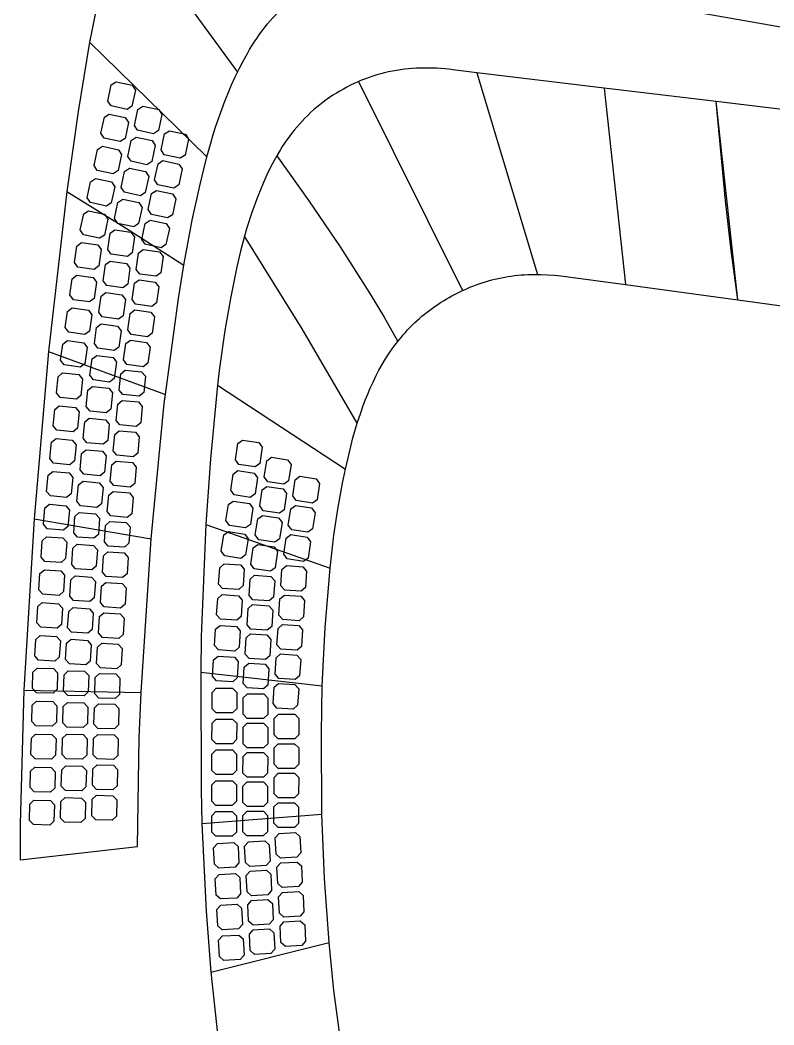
# Model space of a CAD drawing. Header units: millimetres. Extents: x 19106 to 24547, y 13072 to 17462.
# Drawn here: x 22928 to 23311, y 15179 to 15688 of the extents above; entities that cross this region are included whole.
import ezdxf

# ---------------------------------------------------------------- set-up
doc = ezdxf.new("R2010")
doc.units = ezdxf.units.MM
doc.header["$LTSCALE"] = 100
doc.header["$MEASUREMENT"] = 0
doc.layers.add('Default', color=7, linetype='Continuous')
doc.layers.add('PV CELL', color=1, linetype='Continuous')

msp = doc.modelspace()

# ---------------------------------------------------------------- linework, layer by layer
at = {"layer": 'Default'}
for points in [[(22979.19, 15743.21), (22974.8, 15728.39), (22972.14, 15718.36), (22969.75, 15708.27), (22964.63, 15682.86), (22963.55, 15677.12)], [(22979.19, 15743.21), (23038.59, 15661.99)], [(22979.19, 15743.21), (23038.59, 15661.99)], [(23038.59, 15661.99), (23039.35, 15663.54), (23041.39, 15667.52), (23043.56, 15671.44), (23044.69, 15673.37), (23045.86, 15675.28), (23047.07, 15677.16), (23048.31, 15679.02), (23049.59, 15680.86), (23050.91, 15682.67), (23052.27, 15684.45), (23053.66, 15686.19), (23055.1, 15687.91), (23056.59, 15689.59), (23058.11, 15691.23), (23059.67, 15692.83), (23060.7, 15693.84)], [(23272.54, 15692.2), (23358.48, 15677.16)], [(22963.55, 15677.12), (22957.66, 15641.97), (22951.97, 15601.42)], [(22963.55, 15677.12), (23023.07, 15619.01)], [(22963.55, 15677.12), (23023.07, 15619.01)], [(23023.07, 15619.01), (23024.98, 15625.95), (23026.26, 15630.24), (23027.61, 15634.51), (23029.05, 15638.75), (23030.56, 15642.96), (23032.16, 15647.14), (23033.83, 15651.29), (23035.58, 15655.42), (23037.41, 15659.5), (23038.59, 15661.99)], [(23160, 15661.51), (23147.78, 15663.13), (23145.74, 15663.37), (23141.66, 15663.75), (23139.62, 15663.88), (23137.57, 15663.97), (23135.52, 15664.02), (23133.47, 15664.03), (23131.42, 15664), (23129.38, 15663.92), (23127.33, 15663.79), (23125.29, 15663.62), (23123.25, 15663.41), (23121.22, 15663.14), (23119.19, 15662.83), (23117.18, 15662.46), (23115.17, 15662.05), (23113.17, 15661.59), (23111.19, 15661.08), (23109.22, 15660.52), (23107.26, 15659.91), (23105.32, 15659.25), (23103.4, 15658.55), (23101.49, 15657.8), (23100.01, 15657.18)], [(23160, 15661.51), (23190.78, 15559.37)], [(23160, 15661.51), (23190.78, 15559.37)], [(23224.62, 15653.77), (23160, 15661.51)], [(23100.01, 15657.18), (23097.73, 15656.16), (23095.88, 15655.28), (23094.06, 15654.35), (23092.25, 15653.38), (23090.47, 15652.37), (23088.71, 15651.32), (23086.97, 15650.23), (23085.27, 15649.09), (23083.59, 15647.92), (23081.94, 15646.7), (23080.32, 15645.44), (23078.74, 15644.14), (23077.18, 15642.81), (23075.66, 15641.43), (23074.18, 15640.02), (23072.73, 15638.57), (23071.31, 15637.09), (23069.93, 15635.57), (23068.59, 15634.03), (23067.28, 15632.45), (23066.01, 15630.84), (23064.78, 15629.2), (23063.58, 15627.54), (23062.42, 15625.86), (23061.29, 15624.15), (23060.19, 15622.41), (23058.47, 15619.54)], [(23100.01, 15657.18), (23152.74, 15551.19)], [(23100.01, 15657.18), (23152.74, 15551.19)], [(23224.62, 15653.77), (23235.39, 15554.16)], [(23224.62, 15653.77), (23235.39, 15554.16)], [(23281.39, 15646.98), (23224.62, 15653.77)], [(23292.37, 15546.41), (23288.97, 15571.49), (23286.08, 15596.61), (23281.39, 15646.98)], [(23292.33, 15546.41), (23281.39, 15646.98)], [(23369.55, 15636.4), (23281.39, 15646.98)], [(23011.3, 15564), (23015.54, 15586.79), (23019.38, 15604.28), (23023.07, 15619.01)], [(23058.47, 15619.54), (23057.1, 15617.1), (23055.2, 15613.47), (23053.41, 15609.78), (23051.73, 15606.05), (23050.14, 15602.27), (23048.64, 15598.45), (23045.85, 15590.75), (23043.32, 15582.95), (23042.07, 15578.72)], [(23058.47, 15619.54), (23074.82, 15596.64), (23090.58, 15573.4), (23105.64, 15549.7), (23112.87, 15537.63), (23119.88, 15525.4)], [(23058.47, 15619.54), (23074.82, 15596.64), (23090.58, 15573.4), (23105.64, 15549.7), (23112.87, 15537.63), (23119.88, 15525.4)], [(22951.97, 15601.42), (22942.71, 15520.29)], [(22951.97, 15601.42), (22981.8, 15582.98), (23011.3, 15564)], [(22951.97, 15601.42), (22981.8, 15582.98), (23011.3, 15564)], [(23042.07, 15578.72), (23040.03, 15571.1), (23038.17, 15563.12), (23034.94, 15547.05), (23032.16, 15530.89), (23029.33, 15510.59), (23028.44, 15503.18)], [(23099.31, 15483.84), (23071.37, 15531.69), (23042.07, 15578.72)], [(23099.31, 15483.84), (23071.37, 15531.69), (23042.07, 15578.72)], [(23001.97, 15498.5), (23008.57, 15547.11), (23011.3, 15564)], [(23152.74, 15551.19), (23154.81, 15552.11), (23156.43, 15552.8), (23157.98, 15553.42), (23159.55, 15554.02), (23161.13, 15554.58), (23162.72, 15555.12), (23164.32, 15555.62), (23165.93, 15556.09), (23167.55, 15556.53), (23169.17, 15556.94), (23170.8, 15557.32), (23172.45, 15557.66), (23174.09, 15557.98), (23175.75, 15558.26), (23177.4, 15558.51), (23179.07, 15558.72), (23180.73, 15558.91), (23182.4, 15559.06), (23184.07, 15559.19), (23185.75, 15559.28), (23187.42, 15559.34), (23189.1, 15559.37), (23190.78, 15559.37)], [(23190.78, 15559.37), (23192.46, 15559.35), (23195.81, 15559.21), (23199.15, 15558.96), (23202.49, 15558.62), (23235.39, 15554.16)], [(23119.88, 15525.4), (23121.52, 15527.42), (23122.6, 15528.7), (23123.71, 15529.95), (23124.85, 15531.19), (23126, 15532.4), (23127.18, 15533.59), (23128.39, 15534.76), (23129.61, 15535.9), (23130.86, 15537.02), (23132.13, 15538.12), (23133.42, 15539.19), (23134.73, 15540.23), (23136.06, 15541.25), (23137.42, 15542.25), (23138.78, 15543.21), (23140.17, 15544.15), (23141.58, 15545.07), (23143, 15545.96), (23144.43, 15546.82), (23145.88, 15547.66), (23147.35, 15548.48), (23150.33, 15550.02), (23152.74, 15551.19)], [(23235.39, 15554.16), (23292.37, 15546.41)], [(23292.33, 15546.41), (23398.48, 15531.93)], [(23099.31, 15483.84), (23101.05, 15489.21), (23102.17, 15492.37), (23103.35, 15495.51), (23104.59, 15498.63), (23105.91, 15501.71), (23107.3, 15504.76), (23108.77, 15507.77), (23110.32, 15510.75), (23111.95, 15513.67), (23113.68, 15516.55), (23115.5, 15519.37), (23117.41, 15522.12), (23118.46, 15523.55), (23119.88, 15525.4)], [(22942.71, 15520.29), (22935.4, 15435.46)], [(22942.71, 15520.29), (23001.97, 15498.5)], [(22942.71, 15520.29), (23001.97, 15498.5)], [(22994.7, 15425.23), (23001.42, 15493.87), (23001.97, 15498.5)], [(23028.44, 15503.18), (23024.78, 15465.74), (23022.47, 15432.56)], [(23028.44, 15503.18), (23093.31, 15460.62)], [(23028.44, 15503.18), (23093.31, 15460.62)], [(23093.31, 15460.62), (23095.46, 15469.89), (23097.14, 15476.38), (23099.31, 15483.84)], [(23085.53, 15410.31), (23087.44, 15427.07), (23089.41, 15440.33), (23091.83, 15453.53), (23093.31, 15460.62)], [(22935.4, 15435.46), (22930.22, 15348.49)], [(22935.4, 15435.46), (22994.7, 15425.23)], [(22935.4, 15435.46), (22994.7, 15425.23)], [(23022.47, 15432.56), (23020.2, 15375.7), (23019.87, 15357.68)], [(23022.47, 15432.56), (23085.53, 15410.31)], [(23022.47, 15432.56), (23085.53, 15410.31)], [(22989.67, 15347.3), (22994.7, 15425.23)], [(23081.57, 15350.61), (23083.01, 15380.34), (23085.53, 15410.31)], [(23019.87, 15357.68), (23081.57, 15350.61)], [(23019.87, 15357.68), (23081.57, 15350.61)], [(23019.87, 15357.68), (23020.07, 15297.83), (23020.5, 15280.85)], [(23081.38, 15285.58), (23081.08, 15326.73), (23081.57, 15350.61)], [(22930.22, 15348.49), (22928.37, 15280.46), (22928.27, 15262.35)], [(22930.22, 15348.49), (22989.67, 15347.3)], [(22930.22, 15348.49), (22989.67, 15347.3)], [(22987.75, 15269.18), (22988.73, 15324.28), (22989.67, 15347.3)], [(23020.5, 15280.85), (23081.38, 15285.58)], [(23020.5, 15280.85), (23081.38, 15285.58)], [(23084.97, 15220.48), (23082.65, 15252.99), (23081.38, 15285.58)], [(23020.5, 15280.85), (23022.64, 15236.41), (23025.07, 15205.49)], [(22928.27, 15262.35), (22987.75, 15269.18)], [(23025.07, 15205.49), (23084.97, 15220.48)], [(23025.07, 15205.49), (23084.97, 15220.48)], [(23092.84, 15160.28), (23090.17, 15176.26), (23087.5, 15196.2), (23084.97, 15220.48)], [(23025.07, 15205.49), (23028.75, 15171.13), (23031.57, 15150.83), (23034.15, 15135.56)]]:
    msp.add_lwpolyline(points, dxfattribs=at)
at = {"layer": 'PV CELL'}
for points in [[(22985.14, 15655.29), (22986.75, 15652.8), (22985.01, 15644.68), (22982.52, 15643.07), (22974.41, 15644.81), (22972.79, 15647.3), (22974.53, 15655.42), (22977.02, 15657.03), (22985.14, 15655.29)], [(22998.63, 15642.94), (23000.24, 15640.45), (22998.51, 15632.33), (22996.01, 15630.72), (22987.9, 15632.45), (22986.28, 15634.95), (22988.02, 15643.06), (22990.51, 15644.68), (22998.63, 15642.94)], [(22981.64, 15638.95), (22983.25, 15636.45), (22981.51, 15628.34), (22979.02, 15626.72), (22970.91, 15628.46), (22969.29, 15630.95), (22971.03, 15639.07), (22973.52, 15640.68), (22981.64, 15638.95)], [(23012.09, 15630.46), (23013.71, 15627.97), (23011.97, 15619.85), (23009.48, 15618.24), (23001.36, 15619.98), (22999.75, 15622.47), (23001.48, 15630.59), (23003.98, 15632.2), (23012.09, 15630.46)], [(22995.26, 15627.21), (22996.87, 15624.71), (22995.14, 15616.6), (22992.64, 15614.98), (22984.53, 15616.72), (22982.91, 15619.21), (22984.65, 15627.33), (22987.14, 15628.94), (22995.26, 15627.21)], [(22978.14, 15622.6), (22979.75, 15620.1), (22978.02, 15611.99), (22975.52, 15610.37), (22967.41, 15612.11), (22965.79, 15614.61), (22967.53, 15622.72), (22970.02, 15624.34), (22978.14, 15622.6)], [(23008.86, 15615.34), (23010.47, 15612.85), (23008.73, 15604.74), (23006.24, 15603.12), (22998.12, 15604.86), (22996.51, 15607.35), (22998.25, 15615.47), (23000.74, 15617.08), (23008.86, 15615.34)], [(22991.89, 15611.47), (22993.51, 15608.98), (22991.77, 15600.86), (22989.28, 15599.25), (22981.16, 15600.99), (22979.55, 15603.48), (22981.28, 15611.6), (22983.78, 15613.21), (22991.89, 15611.47)], [(22974.64, 15606.25), (22976.25, 15603.76), (22974.52, 15595.64), (22972.02, 15594.03), (22963.91, 15595.76), (22962.29, 15598.26), (22964.03, 15606.37), (22966.52, 15607.99), (22974.64, 15606.25)], [(23005.62, 15600.23), (23007.23, 15597.73), (23005.5, 15589.62), (23003, 15588), (22994.89, 15589.74), (22993.27, 15592.23), (22995.01, 15600.35), (22997.5, 15601.96), (23005.62, 15600.23)], [(22988.52, 15595.74), (22990.14, 15593.24), (22988.4, 15585.13), (22985.91, 15583.51), (22977.79, 15585.25), (22976.18, 15587.74), (22977.92, 15595.86), (22980.41, 15597.47), (22988.52, 15595.74)], [(22971.14, 15589.9), (22972.75, 15587.41), (22971.02, 15579.29), (22968.52, 15577.68), (22960.41, 15579.42), (22958.79, 15581.91), (22960.53, 15590.02), (22963.02, 15591.64), (22971.14, 15589.9)], [(23002.39, 15585.11), (23004, 15582.62), (23002.26, 15574.5), (22999.77, 15572.89), (22991.65, 15574.62), (22990.04, 15577.12), (22991.78, 15585.23), (22994.27, 15586.85), (23002.39, 15585.11)], [(22984.49, 15580.85), (22986.28, 15578.48), (22985.11, 15570.26), (22982.73, 15568.48), (22974.52, 15569.65), (22972.73, 15572.02), (22973.9, 15580.24), (22976.28, 15582.02), (22984.49, 15580.85)], [(22967.62, 15574.29), (22969.41, 15571.91), (22968.24, 15563.7), (22965.86, 15561.91), (22957.64, 15563.08), (22955.86, 15565.46), (22957.03, 15573.68), (22959.41, 15575.46), (22967.62, 15574.29)], [(22998.99, 15570.75), (23000.78, 15568.38), (22999.61, 15560.16), (22997.23, 15558.38), (22989.01, 15559.55), (22987.23, 15561.92), (22988.4, 15570.14), (22990.78, 15571.92), (22998.99, 15570.75)], [(22982.23, 15564.92), (22984.01, 15562.55), (22982.84, 15554.33), (22980.46, 15552.55), (22972.25, 15553.72), (22970.46, 15556.09), (22971.63, 15564.31), (22974.01, 15566.09), (22982.23, 15564.92)], [(22965.27, 15557.74), (22967.05, 15555.36), (22965.88, 15547.15), (22963.5, 15545.36), (22955.29, 15546.53), (22953.5, 15548.91), (22954.67, 15557.13), (22957.05, 15558.91), (22965.27, 15557.74)], [(22996.81, 15555.45), (22998.6, 15553.07), (22997.43, 15544.86), (22995.05, 15543.07), (22986.83, 15544.24), (22985.05, 15546.62), (22986.22, 15554.84), (22988.6, 15556.62), (22996.81, 15555.45)], [(22979.96, 15548.99), (22981.74, 15546.62), (22980.57, 15538.4), (22978.19, 15536.62), (22969.98, 15537.79), (22968.19, 15540.16), (22969.36, 15548.38), (22971.74, 15550.16), (22979.96, 15548.99)], [(22962.91, 15541.19), (22964.69, 15538.81), (22963.52, 15530.59), (22961.15, 15528.81), (22952.93, 15529.98), (22951.15, 15532.36), (22952.32, 15540.57), (22954.69, 15542.36), (22962.91, 15541.19)], [(22994.63, 15540.14), (22996.42, 15537.77), (22995.25, 15529.55), (22992.87, 15527.77), (22984.65, 15528.94), (22982.87, 15531.31), (22984.04, 15539.53), (22986.42, 15541.31), (22994.63, 15540.14)], [(22977.69, 15533.06), (22979.47, 15530.69), (22978.3, 15522.47), (22975.93, 15520.69), (22967.71, 15521.86), (22965.93, 15524.23), (22967.1, 15532.45), (22969.47, 15534.23), (22977.69, 15533.06)], [(22960.55, 15524.64), (22962.33, 15522.26), (22961.16, 15514.04), (22958.79, 15512.26), (22950.57, 15513.43), (22948.79, 15515.81), (22949.96, 15524.02), (22952.33, 15525.81), (22960.55, 15524.64)], [(22992.45, 15524.84), (22994.24, 15522.46), (22993.07, 15514.25), (22990.69, 15512.46), (22982.47, 15513.63), (22980.69, 15516.01), (22981.86, 15524.23), (22984.24, 15526.01), (22992.45, 15524.84)], [(22975.42, 15517.13), (22977.2, 15514.76), (22976.03, 15506.54), (22973.66, 15504.76), (22965.44, 15505.93), (22963.66, 15508.3), (22964.83, 15516.52), (22967.2, 15518.3), (22975.42, 15517.13)], [(22958.06, 15508.55), (22959.94, 15506.25), (22959.12, 15497.99), (22956.82, 15496.11), (22948.56, 15496.93), (22946.68, 15499.22), (22947.5, 15507.48), (22949.8, 15509.37), (22958.06, 15508.55)], [(22989.91, 15510.02), (22991.8, 15507.73), (22990.98, 15499.47), (22988.68, 15497.58), (22980.42, 15498.4), (22978.54, 15500.7), (22979.36, 15508.96), (22981.65, 15510.84), (22989.91, 15510.02)], [(22973.23, 15501.64), (22975.11, 15499.34), (22974.29, 15491.08), (22971.99, 15489.2), (22963.73, 15490.02), (22961.85, 15492.32), (22962.67, 15500.58), (22964.97, 15502.46), (22973.23, 15501.64)], [(22988.39, 15494.64), (22990.27, 15492.34), (22989.45, 15484.08), (22987.15, 15482.2), (22978.89, 15483.02), (22977.01, 15485.32), (22977.83, 15493.58), (22980.13, 15495.46), (22988.39, 15494.64)], [(22956.41, 15491.91), (22958.29, 15489.61), (22957.47, 15481.35), (22955.17, 15479.47), (22946.91, 15480.29), (22945.03, 15482.59), (22945.85, 15490.85), (22948.15, 15492.73), (22956.41, 15491.91)], [(22971.64, 15485.63), (22973.52, 15483.33), (22972.7, 15475.07), (22970.4, 15473.19), (22962.14, 15474.01), (22960.26, 15476.31), (22961.08, 15484.57), (22963.38, 15486.45), (22971.64, 15485.63)], [(22986.86, 15479.26), (22988.74, 15476.96), (22987.92, 15468.7), (22985.63, 15466.82), (22977.37, 15467.64), (22975.49, 15469.93), (22976.3, 15478.19), (22978.6, 15480.08), (22986.86, 15479.26)], [(22954.76, 15475.27), (22956.64, 15472.98), (22955.82, 15464.72), (22953.52, 15462.83), (22945.26, 15463.65), (22943.38, 15465.95), (22944.2, 15474.21), (22946.5, 15476.09), (22954.76, 15475.27)], [(23039.25, 15462.97), (23037.5, 15465.37), (23038.77, 15473.57), (23041.16, 15475.33), (23049.36, 15474.06), (23051.12, 15471.66), (23049.85, 15463.46), (23047.45, 15461.71), (23039.25, 15462.97)], [(22970.05, 15469.62), (22971.93, 15467.32), (22971.11, 15459.06), (22968.82, 15457.18), (22960.56, 15458), (22958.67, 15460.29), (22959.49, 15468.55), (22961.79, 15470.44), (22970.05, 15469.62)], [(22985.33, 15463.87), (22987.22, 15461.57), (22986.4, 15453.32), (22984.1, 15451.43), (22975.84, 15452.25), (22973.96, 15454.55), (22974.78, 15462.81), (22977.08, 15464.69), (22985.33, 15463.87)], [(23053.86, 15454.22), (23052.11, 15456.62), (23053.38, 15464.82), (23055.77, 15466.58), (23063.98, 15465.31), (23065.73, 15462.91), (23064.46, 15454.71), (23062.07, 15452.95), (23053.86, 15454.22)], [(22953.11, 15458.64), (22954.99, 15456.34), (22954.17, 15448.08), (22951.87, 15446.2), (22943.61, 15447.02), (22941.73, 15449.31), (22942.55, 15457.57), (22944.85, 15459.46), (22953.11, 15458.64)], [(23036.86, 15447.52), (23035.11, 15449.91), (23036.37, 15458.11), (23038.77, 15459.87), (23046.97, 15458.6), (23048.73, 15456.2), (23047.46, 15448), (23045.06, 15446.25), (23036.86, 15447.52)], [(22968.46, 15453.6), (22970.34, 15451.31), (22969.52, 15443.05), (22967.23, 15441.17), (22958.97, 15441.98), (22957.09, 15444.28), (22957.9, 15452.54), (22960.2, 15454.42), (22968.46, 15453.6)], [(23068.34, 15444.6), (23066.59, 15447), (23067.85, 15455.2), (23070.25, 15456.95), (23078.45, 15455.68), (23080.21, 15453.29), (23078.94, 15445.09), (23076.54, 15443.33), (23068.34, 15444.6)], [(22983.81, 15448.49), (22985.69, 15446.19), (22984.87, 15437.93), (22982.57, 15436.05), (22974.32, 15436.87), (22972.43, 15439.17), (22973.25, 15447.42), (22975.55, 15449.31), (22983.81, 15448.49)], [(23051.59, 15439.5), (23049.83, 15441.9), (23051.1, 15450.1), (23053.5, 15451.86), (23061.7, 15450.59), (23063.45, 15448.19), (23062.19, 15439.99), (23059.79, 15438.24), (23051.59, 15439.5)], [(22951.45, 15442), (22953.34, 15439.7), (22952.52, 15431.44), (22950.22, 15429.56), (22941.96, 15430.38), (22940.08, 15432.68), (22940.9, 15440.94), (22943.2, 15442.82), (22951.45, 15442)], [(23034.47, 15432.06), (23032.71, 15434.45), (23033.98, 15442.66), (23036.38, 15444.41), (23044.58, 15443.14), (23046.34, 15440.75), (23045.07, 15432.54), (23042.67, 15430.79), (23034.47, 15432.06)], [(23066.05, 15429.8), (23064.3, 15432.2), (23065.57, 15440.4), (23067.96, 15442.16), (23076.16, 15440.89), (23077.92, 15438.49), (23076.65, 15430.29), (23074.25, 15428.54), (23066.05, 15429.8)], [(22966.55, 15437.98), (22968.51, 15435.75), (22967.98, 15427.46), (22965.75, 15425.5), (22957.46, 15426.04), (22955.5, 15428.27), (22956.04, 15436.55), (22958.27, 15438.51), (22966.55, 15437.98)], [(23049.31, 15424.79), (23047.56, 15427.18), (23048.82, 15435.39), (23051.22, 15437.14), (23059.42, 15435.87), (23061.18, 15433.48), (23059.91, 15425.27), (23057.51, 15423.52), (23049.31, 15424.79)], [(22982.07, 15433.48), (22984.03, 15431.25), (22983.5, 15422.97), (22981.27, 15421.01), (22972.98, 15421.54), (22971.02, 15423.77), (22971.56, 15432.05), (22973.79, 15434.02), (22982.07, 15433.48)], [(23032.08, 15416.6), (23030.32, 15418.99), (23031.59, 15427.2), (23033.99, 15428.95), (23042.19, 15427.68), (23043.95, 15425.29), (23042.68, 15417.08), (23040.28, 15415.33), (23032.08, 15416.6)], [(23063.76, 15415.01), (23062.01, 15417.4), (23063.28, 15425.61), (23065.67, 15427.36), (23073.88, 15426.09), (23075.63, 15423.7), (23074.36, 15415.49), (23071.97, 15413.74), (23063.76, 15415.01)], [(22949.95, 15425.71), (22951.91, 15423.48), (22951.37, 15415.2), (22949.14, 15413.24), (22940.86, 15413.77), (22938.9, 15416), (22939.43, 15424.28), (22941.67, 15426.24), (22949.95, 15425.71)], [(22965.51, 15421.92), (22967.47, 15419.69), (22966.94, 15411.41), (22964.71, 15409.45), (22956.43, 15409.98), (22954.47, 15412.21), (22955, 15420.49), (22957.23, 15422.45), (22965.51, 15421.92)], [(23047.03, 15410.07), (23045.28, 15412.47), (23046.55, 15420.67), (23048.94, 15422.42), (23057.15, 15421.15), (23058.9, 15418.76), (23057.63, 15410.56), (23055.24, 15408.8), (23047.03, 15410.07)], [(22981.08, 15418.05), (22983.04, 15415.82), (22982.5, 15407.54), (22980.27, 15405.58), (22971.99, 15406.11), (22970.03, 15408.34), (22970.56, 15416.63), (22972.79, 15418.59), (22981.08, 15418.05)], [(23030.95, 15400.09), (23028.99, 15402.32), (23029.54, 15410.61), (23031.78, 15412.56), (23040.06, 15412.01), (23042.01, 15409.78), (23041.46, 15401.5), (23039.23, 15399.54), (23030.95, 15400.09)], [(23062.51, 15399.19), (23060.56, 15401.42), (23061.11, 15409.7), (23063.34, 15411.66), (23071.62, 15411.11), (23073.58, 15408.87), (23073.03, 15400.59), (23070.79, 15398.64), (23062.51, 15399.19)], [(22948.87, 15409.03), (22950.83, 15406.79), (22950.3, 15398.51), (22948.07, 15396.55), (22939.78, 15397.09), (22937.82, 15399.32), (22938.36, 15407.6), (22940.59, 15409.56), (22948.87, 15409.03)], [(23046.37, 15394.26), (23044.42, 15396.5), (23044.97, 15404.78), (23047.2, 15406.73), (23055.48, 15406.18), (23057.44, 15403.95), (23056.89, 15395.67), (23054.66, 15393.71), (23046.37, 15394.26)], [(22964.48, 15405.86), (22966.44, 15403.63), (22965.9, 15395.35), (22963.67, 15393.39), (22955.39, 15393.92), (22953.43, 15396.15), (22953.96, 15404.44), (22956.19, 15406.4), (22964.48, 15405.86)], [(22980.08, 15402.63), (22982.04, 15400.39), (22981.5, 15392.11), (22979.27, 15390.15), (22970.99, 15390.69), (22969.03, 15392.92), (22969.57, 15401.2), (22971.8, 15403.16), (22980.08, 15402.63)], [(23029.91, 15384.48), (23027.96, 15386.72), (23028.51, 15395), (23030.74, 15396.95), (23039.02, 15396.4), (23040.98, 15394.17), (23040.43, 15385.89), (23038.19, 15383.93), (23029.91, 15384.48)], [(23061.52, 15384.25), (23059.56, 15386.48), (23060.11, 15394.76), (23062.35, 15396.72), (23070.63, 15396.17), (23072.59, 15393.93), (23072.04, 15385.65), (23069.8, 15383.7), (23061.52, 15384.25)], [(22947.79, 15392.34), (22949.75, 15390.11), (22949.22, 15381.83), (22946.99, 15379.87), (22938.71, 15380.4), (22936.75, 15382.63), (22937.28, 15390.92), (22939.51, 15392.88), (22947.79, 15392.34)], [(23045.39, 15379.4), (23043.43, 15381.64), (23043.98, 15389.92), (23046.22, 15391.87), (23054.5, 15391.32), (23056.45, 15389.09), (23055.9, 15380.81), (23053.67, 15378.85), (23045.39, 15379.4)], [(22963.44, 15389.81), (22965.4, 15387.57), (22964.87, 15379.29), (22962.64, 15377.33), (22954.35, 15377.87), (22952.39, 15380.1), (22952.93, 15388.38), (22955.16, 15390.34), (22963.44, 15389.81)], [(22979.08, 15387.2), (22981.04, 15384.97), (22980.51, 15376.68), (22978.28, 15374.72), (22969.99, 15375.26), (22968.03, 15377.49), (22968.57, 15385.77), (22970.8, 15387.73), (22979.08, 15387.2)], [(23028.88, 15368.87), (23026.92, 15371.11), (23027.47, 15379.39), (23029.7, 15381.35), (23037.99, 15380.8), (23039.94, 15378.56), (23039.39, 15370.28), (23037.16, 15368.32), (23028.88, 15368.87)], [(23060.53, 15369.31), (23058.57, 15371.54), (23059.12, 15379.82), (23061.36, 15381.78), (23069.64, 15381.23), (23071.6, 15379), (23071.05, 15370.71), (23068.81, 15368.76), (23060.53, 15369.31)], [(22946.72, 15375.66), (22948.68, 15373.43), (22948.14, 15365.14), (22945.91, 15363.18), (22937.63, 15363.72), (22935.67, 15365.95), (22936.2, 15374.23), (22938.43, 15376.19), (22946.72, 15375.66)], [(23044.4, 15364.54), (23042.44, 15366.78), (23042.99, 15375.06), (23045.23, 15377.01), (23053.51, 15376.46), (23055.47, 15374.23), (23054.92, 15365.95), (23052.68, 15363.99), (23044.4, 15364.54)], [(22962.4, 15373.75), (22964.36, 15371.52), (22963.83, 15363.23), (22961.6, 15361.27), (22953.32, 15361.81), (22951.36, 15364.04), (22951.89, 15372.32), (22954.12, 15374.28), (22962.4, 15373.75)], [(22978.09, 15371.77), (22980.05, 15369.54), (22979.51, 15361.26), (22977.28, 15359.3), (22969, 15359.83), (22967.04, 15362.06), (22967.57, 15370.35), (22969.8, 15372.31), (22978.09, 15371.77)], [(23027.84, 15353.27), (23025.88, 15355.5), (23026.43, 15363.78), (23028.67, 15365.74), (23036.95, 15365.19), (23038.91, 15362.95), (23038.36, 15354.67), (23036.12, 15352.72), (23027.84, 15353.27)], [(23059.54, 15354.37), (23057.58, 15356.6), (23058.13, 15364.88), (23060.37, 15366.84), (23068.65, 15366.29), (23070.6, 15364.06), (23070.05, 15355.78), (23067.82, 15353.82), (23059.54, 15354.37)], [(23043.41, 15349.68), (23041.46, 15351.92), (23042.01, 15360.2), (23044.24, 15362.15), (23052.52, 15361.6), (23054.48, 15359.37), (23053.93, 15351.09), (23051.7, 15349.13), (23043.41, 15349.68)], [(22945.26, 15359.41), (22947.31, 15357.26), (22947.11, 15348.96), (22944.96, 15346.91), (22936.66, 15347.11), (22934.61, 15349.27), (22934.81, 15357.56), (22936.97, 15359.61), (22945.26, 15359.41)], [(22961.01, 15358.12), (22963.06, 15355.97), (22962.86, 15347.67), (22960.71, 15345.63), (22952.41, 15345.83), (22950.36, 15347.98), (22950.57, 15356.28), (22952.72, 15358.33), (22961.01, 15358.12)], [(22976.76, 15356.77), (22978.81, 15354.62), (22978.61, 15346.32), (22976.46, 15344.28), (22968.16, 15344.48), (22966.11, 15346.63), (22966.31, 15354.93), (22968.47, 15356.98), (22976.76, 15356.77)], [(23058.55, 15339.43), (23056.59, 15341.66), (23057.14, 15349.95), (23059.37, 15351.9), (23067.66, 15351.35), (23069.61, 15349.12), (23069.06, 15340.84), (23066.83, 15338.88), (23058.55, 15339.43)], [(23027.74, 15336.97), (23025.65, 15339.07), (23025.67, 15347.37), (23027.78, 15349.47), (23036.08, 15349.44), (23038.17, 15347.34), (23038.15, 15339.04), (23036.04, 15336.94), (23027.74, 15336.97)], [(23043.51, 15334.12), (23041.42, 15336.23), (23041.44, 15344.53), (23043.55, 15346.62), (23051.85, 15346.6), (23053.94, 15344.49), (23053.92, 15336.19), (23051.81, 15334.1), (23043.51, 15334.12)], [(22944.85, 15342.69), (22946.9, 15340.54), (22946.7, 15332.24), (22944.54, 15330.2), (22936.25, 15330.4), (22934.2, 15332.55), (22934.4, 15340.85), (22936.55, 15342.9), (22944.85, 15342.69)], [(22960.62, 15342.04), (22962.67, 15339.88), (22962.46, 15331.59), (22960.31, 15329.54), (22952.01, 15329.74), (22949.97, 15331.89), (22950.17, 15340.19), (22952.32, 15342.24), (22960.62, 15342.04)], [(22976.38, 15341.32), (22978.43, 15339.17), (22978.23, 15330.87), (22976.08, 15328.82), (22967.78, 15329.03), (22965.73, 15331.18), (22965.93, 15339.47), (22968.09, 15341.52), (22976.38, 15341.32)], [(23059.26, 15323.77), (23057.17, 15325.88), (23057.19, 15334.18), (23059.3, 15336.27), (23067.6, 15336.25), (23069.69, 15334.14), (23069.67, 15325.84), (23067.56, 15323.75), (23059.26, 15323.77)], [(23027.7, 15321.32), (23025.6, 15323.43), (23025.63, 15331.73), (23027.73, 15333.82), (23036.03, 15333.8), (23038.13, 15331.69), (23038.1, 15323.39), (23036, 15321.3), (23027.7, 15321.32)], [(23043.47, 15319.23), (23041.37, 15321.34), (23041.4, 15329.64), (23043.5, 15331.73), (23051.8, 15331.71), (23053.9, 15329.6), (23053.87, 15321.3), (23051.77, 15319.21), (23043.47, 15319.23)], [(22944.44, 15325.98), (22946.49, 15323.83), (22946.28, 15315.53), (22944.13, 15313.48), (22935.84, 15313.69), (22933.79, 15315.84), (22933.99, 15324.14), (22936.14, 15326.18), (22944.44, 15325.98)], [(22960.22, 15325.95), (22962.27, 15323.8), (22962.07, 15315.5), (22959.92, 15313.45), (22951.62, 15313.66), (22949.57, 15315.81), (22949.77, 15324.11), (22951.92, 15326.15), (22960.22, 15325.95)], [(22976, 15325.86), (22978.05, 15323.71), (22977.85, 15315.42), (22975.7, 15313.37), (22967.4, 15313.57), (22965.35, 15315.72), (22965.55, 15324.02), (22967.71, 15326.07), (22976, 15325.86)], [(23059.22, 15308.8), (23057.12, 15310.91), (23057.15, 15319.21), (23059.25, 15321.3), (23067.55, 15321.28), (23069.65, 15319.17), (23069.62, 15310.87), (23067.52, 15308.78), (23059.22, 15308.8)], [(23027.65, 15305.68), (23025.56, 15307.79), (23025.58, 15316.09), (23027.69, 15318.18), (23035.99, 15318.16), (23038.08, 15316.05), (23038.06, 15307.75), (23035.95, 15305.66), (23027.65, 15305.68)], [(23043.43, 15304.34), (23041.33, 15306.45), (23041.36, 15314.75), (23043.46, 15316.84), (23051.76, 15316.82), (23053.86, 15314.71), (23053.83, 15306.41), (23051.73, 15304.32), (23043.43, 15304.34)], [(22959.83, 15309.86), (22961.87, 15307.71), (22961.67, 15299.42), (22959.52, 15297.37), (22951.22, 15297.57), (22949.17, 15299.72), (22949.38, 15308.02), (22951.53, 15310.07), (22959.83, 15309.86)], [(22975.62, 15310.41), (22977.67, 15308.26), (22977.47, 15299.96), (22975.32, 15297.91), (22967.02, 15298.12), (22964.97, 15300.27), (22965.17, 15308.57), (22967.33, 15310.61), (22975.62, 15310.41)], [(22944.03, 15309.27), (22946.08, 15307.12), (22945.87, 15298.82), (22943.72, 15296.77), (22935.42, 15296.97), (22933.38, 15299.13), (22933.58, 15307.42), (22935.73, 15309.47), (22944.03, 15309.27)], [(23059.17, 15293.83), (23057.08, 15295.93), (23057.1, 15304.23), (23059.21, 15306.33), (23067.51, 15306.3), (23069.6, 15304.2), (23069.58, 15295.9), (23067.47, 15293.8), (23059.17, 15293.83)], [(23027.61, 15290.04), (23025.51, 15292.14), (23025.54, 15300.44), (23027.64, 15302.54), (23035.94, 15302.51), (23038.04, 15300.41), (23038.01, 15292.11), (23035.91, 15290.01), (23027.61, 15290.04)], [(23043.38, 15289.45), (23041.29, 15291.55), (23041.31, 15299.85), (23043.42, 15301.95), (23051.72, 15301.92), (23053.81, 15299.82), (23053.79, 15291.52), (23051.68, 15289.42), (23043.38, 15289.45)], [(22975.24, 15294.95), (22977.29, 15292.8), (22977.09, 15284.51), (22974.94, 15282.46), (22966.64, 15282.66), (22964.59, 15284.81), (22964.79, 15293.11), (22966.95, 15295.16), (22975.24, 15294.95)], [(22943.62, 15292.55), (22945.67, 15290.4), (22945.46, 15282.1), (22943.31, 15280.06), (22935.01, 15280.26), (22932.97, 15282.41), (22933.17, 15290.71), (22935.32, 15292.76), (22943.62, 15292.55)], [(22959.43, 15293.78), (22961.48, 15291.63), (22961.27, 15283.33), (22959.12, 15281.28), (22950.83, 15281.49), (22948.78, 15283.64), (22948.98, 15291.93), (22951.13, 15293.98), (22959.43, 15293.78)], [(23059.13, 15278.86), (23057.04, 15280.96), (23057.06, 15289.26), (23059.17, 15291.36), (23067.47, 15291.33), (23069.56, 15289.23), (23069.54, 15280.93), (23067.43, 15278.83), (23059.13, 15278.86)], [(23027.56, 15274.4), (23025.47, 15276.5), (23025.49, 15284.8), (23027.6, 15286.9), (23035.9, 15286.87), (23037.99, 15284.77), (23037.97, 15276.47), (23035.86, 15274.37), (23027.56, 15274.4)], [(23043.34, 15274.55), (23041.25, 15276.66), (23041.27, 15284.96), (23043.38, 15287.05), (23051.68, 15287.03), (23053.77, 15284.92), (23053.75, 15276.62), (23051.64, 15274.53), (23043.34, 15274.55)], [(23060.34, 15263.31), (23058.13, 15265.29), (23057.67, 15273.58), (23059.66, 15275.79), (23067.94, 15276.25), (23070.16, 15274.27), (23070.61, 15265.98), (23068.63, 15263.77), (23060.34, 15263.31)], [(23029.02, 15258.19), (23026.81, 15260.17), (23026.35, 15268.46), (23028.34, 15270.67), (23036.62, 15271.13), (23038.83, 15269.15), (23039.29, 15260.86), (23037.31, 15258.65), (23029.02, 15258.19)], [(23044.78, 15259.1), (23042.56, 15261.08), (23042.11, 15269.37), (23044.09, 15271.58), (23052.37, 15272.04), (23054.59, 15270.05), (23055.04, 15261.77), (23053.06, 15259.55), (23044.78, 15259.1)], [(23061.17, 15248.36), (23058.96, 15250.35), (23058.5, 15258.63), (23060.48, 15260.85), (23068.77, 15261.3), (23070.98, 15259.32), (23071.44, 15251.03), (23069.46, 15248.82), (23061.17, 15248.36)], [(23029.89, 15242.57), (23027.67, 15244.55), (23027.22, 15252.84), (23029.2, 15255.05), (23037.48, 15255.51), (23039.7, 15253.53), (23040.15, 15245.24), (23038.17, 15243.03), (23029.89, 15242.57)], [(23045.6, 15244.23), (23043.38, 15246.21), (23042.93, 15254.5), (23044.91, 15256.71), (23053.19, 15257.17), (23055.41, 15255.18), (23055.86, 15246.9), (23053.88, 15244.68), (23045.6, 15244.23)], [(23061.99, 15233.42), (23059.78, 15235.4), (23059.32, 15243.68), (23061.31, 15245.9), (23069.59, 15246.35), (23071.81, 15244.37), (23072.26, 15236.08), (23070.28, 15233.87), (23061.99, 15233.42)], [(23030.75, 15226.95), (23028.53, 15228.93), (23028.08, 15237.22), (23030.06, 15239.43), (23038.35, 15239.89), (23040.56, 15237.91), (23041.02, 15229.62), (23039.03, 15227.41), (23030.75, 15226.95)], [(23046.42, 15229.36), (23044.2, 15231.34), (23043.75, 15239.63), (23045.73, 15241.84), (23054.02, 15242.29), (23056.23, 15240.31), (23056.69, 15232.03), (23054.7, 15229.81), (23046.42, 15229.36)], [(23062.82, 15218.47), (23060.61, 15220.45), (23060.15, 15228.73), (23062.13, 15230.95), (23070.42, 15231.4), (23072.63, 15229.42), (23073.09, 15221.14), (23071.11, 15218.92), (23062.82, 15218.47)], [(23031.61, 15211.33), (23029.4, 15213.32), (23028.94, 15221.6), (23030.92, 15223.82), (23039.21, 15224.27), (23041.42, 15222.29), (23041.88, 15214), (23039.9, 15211.79), (23031.61, 15211.33)], [(23047.24, 15214.49), (23045.02, 15216.47), (23044.57, 15224.76), (23046.55, 15226.97), (23054.84, 15227.42), (23057.05, 15225.44), (23057.51, 15217.16), (23055.52, 15214.94), (23047.24, 15214.49)]]:
    msp.add_lwpolyline(points, dxfattribs=at)

doc.saveas('drawing.dxf')
